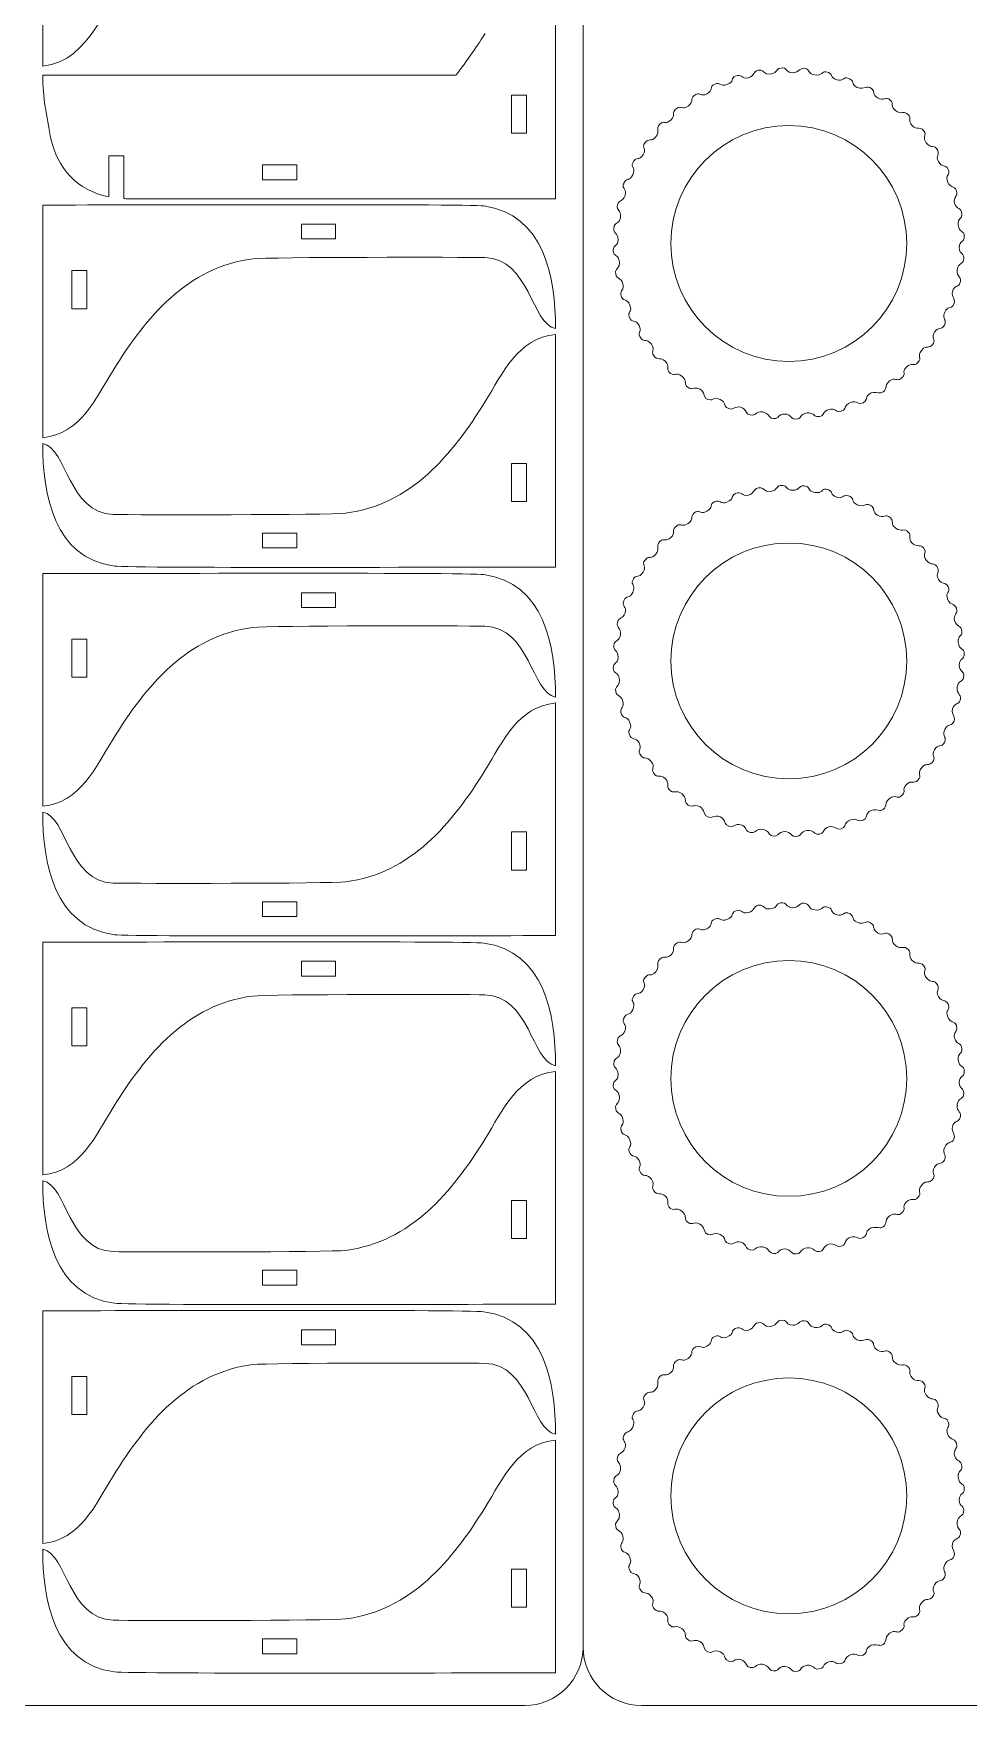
# Model space of a CAD drawing. Header units: centimetres. Extents: x -58 to 58, y -52 to 52.
# Drawn here: x -34.29 to -15.22, y -52.36 to -18.27 of the extents above; entities that cross this region are included whole.
import ezdxf

# ---------------------------------------------------------------- set-up
doc = ezdxf.new("R2010")
doc.units = ezdxf.units.CM
doc.header["$MEASUREMENT"] = 0
doc.layers.add('Camada 1', color=7, linetype='Continuous')

msp = doc.modelspace()

# ---------------------------------------------------------------- linework, layer by layer
at = {"layer": 'Camada 1', "color": 5, "lineweight": 9}
for points in [[(-23.0836, -51.17007), (-23.0836, -51.17007), (-23.0836, -1.19), (-23.0836, -1.19)], [(-24.2736, -52.36007), (-23.6191, -52.36007), (-23.0836, -51.82454), (-23.0836, -51.17007)], [(-21.89361, -52.36007), (-22.54811, -52.36007), (-23.0836, -51.82456), (-23.0836, -51.17008)], [(-56.40361, -52.36007), (-56.40361, -52.36007), (-24.2736, -52.36007), (-24.2736, -52.36007)], [(10.23642, -52.36007), (10.23642, -52.36007), (-21.89361, -52.36007), (-21.89361, -52.36007)]]:
    msp.add_open_spline(points, degree=3, dxfattribs=at)
at = {"layer": 'Camada 1', "color": 3, "lineweight": 9}
for points in [[(-34.10345, -18.93573), (-34.10345, -18.93573), (-34.10345, -14.19894), (-34.10345, -14.19894)], [(-32.07213, -16.71117), (-32.85069, -17.63295), (-33.11251, -18.84164), (-34.10345, -18.93573)], [(-23.64506, -16.89874), (-23.64508, -18.47959), (-23.6451, -20.06046), (-23.64511, -21.64132)], [(-25.67641, -19.12328), (-25.42843, -18.79077), (-25.30541, -18.62413), (-25.07992, -18.2689)], [(-19.71084, -19.17139), (-19.86306, -19.20835), (-19.83498, -19.07798), (-19.98016, -19.14099)], [(-19.46034, -19.02055), (-19.61934, -19.00512), (-19.57807, -19.13911), (-19.71084, -19.17139)], [(-19.26658, -19.09687), (-19.3919, -19.11074), (-19.39551, -19.02684), (-19.46034, -19.02055)], [(-19.00713, -18.97295), (-19.1705, -18.96065), (-19.09155, -19.07751), (-19.26658, -19.09687)], [(-18.80846, -19.07315), (-18.9426, -19.0697), (-18.91762, -18.97971), (-19.00713, -18.97295)], [(-18.52684, -18.99265), (-18.67515, -18.9371), (-18.67078, -19.07669), (-18.80846, -19.07315)], [(-18.36015, -19.11643), (-18.48326, -19.09721), (-18.4678, -19.01476), (-18.52684, -18.99265)], [(-18.12833, -19.05163), (-18.21873, -19.03481), (-18.19825, -19.1417), (-18.36015, -19.11643)], [(-17.91124, -19.21405), (-18.06536, -19.16782), (-17.95866, -19.08321), (-18.12833, -19.05163)], [(-34.10344, -19.1232), (-31.29443, -19.12323), (-28.48541, -19.12325), (-25.67641, -19.12328)], [(-33.94413, -20.39255), (-34.02279, -19.94092), (-34.10344, -19.58285), (-34.10344, -19.1232)], [(-20.39823, -19.30389), (-20.51981, -19.3576), (-20.42508, -19.4285), (-20.55697, -19.50046)], [(-20.14887, -19.31308), (-20.28634, -19.366), (-20.28279, -19.2529), (-20.39823, -19.30389)], [(-19.98016, -19.14099), (-20.07106, -19.18044), (-19.99678, -19.25453), (-20.14887, -19.31308)], [(-17.68586, -19.17787), (-17.76912, -19.15093), (-17.77771, -19.25409), (-17.91124, -19.21405)], [(-17.49035, -19.36939), (-17.63929, -19.30346), (-17.52034, -19.23143), (-17.68586, -19.17787)], [(-17.18481, -19.40559), (-17.30412, -19.29347), (-17.34348, -19.43439), (-17.49035, -19.36939)], [(-17.08052, -19.58049), (-17.18477, -19.51482), (-17.13782, -19.44976), (-17.18481, -19.40559)], [(-20.94336, -19.74957), (-21.05318, -19.82971), (-21.09181, -19.7409), (-21.16754, -19.79063)], [(-20.78067, -19.51229), (-20.92494, -19.5817), (-20.80377, -19.64772), (-20.94336, -19.74957)], [(-20.55697, -19.50046), (-20.67541, -19.56509), (-20.70015, -19.47356), (-20.78067, -19.51229)], [(-16.81052, -19.63484), (-16.92607, -19.52752), (-16.94518, -19.6657), (-17.08052, -19.58049)], [(-16.71346, -19.84025), (-16.81989, -19.75455), (-16.74238, -19.69816), (-16.81052, -19.63484)], [(-21.48546, -20.09258), (-21.62491, -20.17826), (-21.49971, -20.25406), (-21.59886, -20.3774)], [(-21.29368, -20.03665), (-21.38189, -20.11858), (-21.4326, -20.06009), (-21.48546, -20.09258)], [(-21.16754, -19.79063), (-21.30111, -19.87837), (-21.18116, -19.93212), (-21.29368, -20.03665)], [(-16.44509, -19.93001), (-16.53613, -19.82447), (-16.58826, -19.94108), (-16.71346, -19.84025)], [(-16.37288, -20.1481), (-16.46734, -20.04873), (-16.38079, -20.00451), (-16.44509, -19.93001)], [(-32.75492, -21.59965), (-33.41162, -21.46998), (-33.79065, -21.03233), (-33.94413, -20.39255)], [(-21.59886, -20.3774), (-21.6915, -20.49266), (-21.745, -20.39221), (-21.81975, -20.49429)], [(-21.2917, -22.55184), (-21.2917, -21.22407), (-20.21532, -20.14767), (-18.88753, -20.14767)], [(-18.88753, -20.14767), (-17.55975, -20.14767), (-16.48337, -21.22407), (-16.48337, -22.55184)], [(-16.11566, -20.29034), (-16.18138, -20.14545), (-16.27751, -20.24842), (-16.37288, -20.1481)], [(-16.08508, -20.49634), (-16.15964, -20.39541), (-16.08897, -20.34923), (-16.11566, -20.29034)], [(-32.75491, -20.76771), (-32.75491, -21.04503), (-32.75492, -21.32234), (-32.75492, -21.59965)], [(-32.45212, -20.76752), (-32.55305, -20.76758), (-32.65398, -20.76765), (-32.75491, -20.76771)], [(-32.45165, -21.63545), (-32.4518, -21.34614), (-32.45197, -21.05683), (-32.45212, -20.76752)], [(-21.85916, -20.74483), (-21.9436, -20.88164), (-21.99729, -20.75672), (-22.07198, -20.91261)], [(-21.81975, -20.49429), (-21.89911, -20.60265), (-21.77945, -20.61567), (-21.85916, -20.74483)], [(-15.84798, -20.65873), (-15.92068, -20.50771), (-15.97902, -20.63994), (-16.08508, -20.49634)], [(-15.83619, -20.88235), (-15.90072, -20.7639), (-15.80927, -20.73912), (-15.84798, -20.65873)], [(-22.07198, -20.91261), (-22.11189, -20.99593), (-22.00279, -21.004), (-22.06965, -21.15377)], [(-15.63958, -21.04117), (-15.69339, -20.91948), (-15.76428, -21.01433), (-15.83619, -20.88235)], [(-15.64844, -21.29135), (-15.7016, -21.15322), (-15.58785, -21.15818), (-15.63958, -21.04117)], [(-22.25235, -21.32331), (-22.3008, -21.44849), (-22.18556, -21.42736), (-22.22587, -21.57132)], [(-22.06965, -21.15377), (-22.13059, -21.29025), (-22.20609, -21.20384), (-22.25235, -21.32331)], [(-15.4588, -21.5311), (-15.47567, -21.3514), (-15.587, -21.45097), (-15.64844, -21.29135)], [(-34.10344, -21.76828), (-33.07819, -21.76828), (-25.45132, -21.7411), (-25.10685, -21.78721)], [(-34.10344, -26.51085), (-34.10344, -26.51085), (-34.10344, -21.76828), (-34.10344, -21.76828)], [(-32.37185, -21.64123), (-32.39844, -21.6393), (-32.42505, -21.63738), (-32.45165, -21.63545)], [(-23.64511, -21.64132), (-26.55402, -21.64129), (-29.46294, -21.64126), (-32.37185, -21.64123)], [(-25.10685, -21.78721), (-23.8734, -21.95235), (-23.64506, -23.24454), (-23.64506, -24.28629)], [(-22.3821, -21.76486), (-22.41514, -21.89943), (-22.29558, -21.85233), (-22.32295, -22.02428)], [(-22.22587, -21.57132), (-22.26527, -21.71201), (-22.35204, -21.64236), (-22.3821, -21.76486)], [(-15.50583, -21.7288), (-15.5347, -21.61022), (-15.45351, -21.58756), (-15.4588, -21.5311)], [(-15.35628, -21.95774), (-15.36558, -21.79901), (-15.4697, -21.87714), (-15.50583, -21.7288)], [(-22.32295, -22.02428), (-22.34266, -22.14809), (-22.42964, -22.13528), (-22.44673, -22.19108)], [(-15.43273, -22.17122), (-15.4473, -22.0348), (-15.35094, -22.04904), (-15.35628, -21.95774)], [(-22.44673, -22.19108), (-22.498, -22.35842), (-22.36281, -22.3219), (-22.36692, -22.47317)], [(-22.36692, -22.47317), (-22.37086, -22.61804), (-22.46934, -22.57032), (-22.46671, -22.6961)], [(-15.30835, -22.4076), (-15.31115, -22.26752), (-15.41379, -22.3487), (-15.43273, -22.17122)], [(-15.41035, -22.6348), (-15.40785, -22.48826), (-15.30582, -22.53429), (-15.30835, -22.4076)], [(-25.08377, -22.84016), (-25.4861, -22.82854), (-29.51574, -22.82755), (-29.82114, -22.8658)], [(-23.64506, -24.28629), (-24.14227, -24.19034), (-24.16559, -22.86666), (-25.08377, -22.84016)], [(-22.46671, -22.6961), (-22.4638, -22.83587), (-22.36151, -22.75594), (-22.34248, -22.93092)], [(-18.88753, -24.95599), (-20.21532, -24.95599), (-21.2917, -23.87962), (-21.2917, -22.55184)], [(-16.48337, -22.55184), (-16.48337, -23.87962), (-17.55975, -24.95599), (-18.88753, -24.95599)], [(-15.32283, -22.89202), (-15.28762, -22.73784), (-15.41305, -22.79274), (-15.41035, -22.6348)], [(-29.82114, -22.8658), (-31.14924, -23.0321), (-31.99501, -24.04957), (-32.6686, -25.14068)], [(-22.41885, -23.12471), (-22.43383, -23.27978), (-22.30252, -23.24031), (-22.26928, -23.37415)], [(-22.34248, -22.93092), (-22.32882, -23.05671), (-22.41256, -23.05968), (-22.41885, -23.12471)], [(-15.40785, -23.38232), (-15.33202, -23.21708), (-15.47862, -23.25325), (-15.45207, -23.0788)], [(-15.45207, -23.0788), (-15.43166, -22.94464), (-15.34348, -22.98252), (-15.32283, -22.89202)], [(-22.26928, -23.37415), (-22.23741, -23.50256), (-22.33001, -23.5064), (-22.31354, -23.59371)], [(-15.54758, -23.53007), (-15.5133, -23.41284), (-15.43147, -23.4338), (-15.40785, -23.38232)], [(-22.31354, -23.59371), (-22.28275, -23.75698), (-22.19175, -23.64691), (-22.12665, -23.8122)], [(-22.12665, -23.8122), (-22.0772, -23.93779), (-22.17322, -23.95357), (-22.1447, -24.03971)], [(-15.70581, -23.9507), (-15.65569, -23.83666), (-15.57962, -23.8727), (-15.54297, -23.82148)], [(-15.54297, -23.82148), (-15.45041, -23.6921), (-15.58561, -23.66026), (-15.54758, -23.53007)], [(-22.1447, -24.03971), (-22.09533, -24.18884), (-22.01294, -24.08848), (-21.94039, -24.22247)], [(-15.71575, -24.21645), (-15.64891, -24.09501), (-15.77632, -24.11114), (-15.70581, -23.9507)], [(-25.07991, -25.77547), (-24.72219, -25.19602), (-24.41227, -24.47814), (-23.64506, -24.40529)], [(-23.64506, -24.40529), (-23.64506, -24.40529), (-23.64506, -29.14787), (-23.64506, -29.14787)], [(-21.94039, -24.22247), (-21.87759, -24.3384), (-21.96577, -24.36461), (-21.92706, -24.44499)], [(-21.92706, -24.44499), (-21.85439, -24.59592), (-21.79547, -24.46403), (-21.69006, -24.60735)], [(-15.93955, -24.58584), (-15.89165, -24.51187), (-15.98816, -24.48208), (-15.91758, -24.36307)], [(-15.91758, -24.36307), (-15.84267, -24.23675), (-15.7769, -24.32759), (-15.71575, -24.21645)], [(-21.69006, -24.60735), (-21.6096, -24.71675), (-21.69852, -24.75613), (-21.64873, -24.83191)], [(-21.64873, -24.83191), (-21.56262, -24.96295), (-21.5081, -24.84616), (-21.40397, -24.95599)], [(-16.25483, -24.98087), (-16.15818, -24.88041), (-16.28682, -24.86439), (-16.17544, -24.72525)], [(-16.17544, -24.72525), (-16.07391, -24.59844), (-16.03401, -24.73179), (-15.93955, -24.58584)], [(-32.6686, -25.14068), (-33.02631, -25.72012), (-33.33623, -26.438), (-34.10344, -26.51085)], [(-21.40397, -24.95599), (-21.31325, -25.0517), (-21.39146, -25.09954), (-21.33382, -25.16687)], [(-21.33382, -25.16687), (-21.22752, -25.29106), (-21.19715, -25.15399), (-21.06264, -25.26251)], [(-16.60755, -25.31307), (-16.46677, -25.2117), (-16.60287, -25.18433), (-16.48827, -25.07044)], [(-16.48827, -25.07044), (-16.38392, -24.96673), (-16.34147, -25.07094), (-16.25483, -24.98087)], [(-21.06264, -25.26251), (-20.96446, -25.34169), (-21.01939, -25.41103), (-20.97962, -25.45377)], [(-20.97962, -25.45377), (-20.8636, -25.57843), (-20.82955, -25.45216), (-20.70381, -25.52077)], [(-20.70381, -25.52077), (-20.65579, -25.54698), (-20.62499, -25.58883), (-20.61426, -25.64246)], [(-17.30765, -25.73273), (-17.2727, -25.51706), (-17.04332, -25.60839), (-17.01411, -25.59953)], [(-17.01411, -25.59953), (-16.85641, -25.55173), (-16.96101, -25.44971), (-16.8315, -25.35392)], [(-16.8315, -25.35392), (-16.72223, -25.2731), (-16.67686, -25.36299), (-16.60755, -25.31307)], [(-27.92736, -28.05035), (-26.59926, -27.88404), (-25.75349, -26.86658), (-25.07991, -25.77547)], [(-20.61426, -25.64246), (-20.5942, -25.74367), (-20.47995, -25.75115), (-20.45566, -25.7374)], [(-20.45566, -25.7374), (-20.3497, -25.67747), (-20.20884, -25.74038), (-20.18366, -25.86025)], [(-20.18366, -25.86025), (-20.17232, -25.91419), (-20.05418, -25.94363), (-20.02119, -25.91931)], [(-20.02119, -25.91931), (-19.92538, -25.84871), (-19.79026, -25.8881), (-19.74806, -25.99955)], [(-18.18618, -26.03419), (-18.14128, -25.9316), (-18.01586, -25.88922), (-17.90886, -25.96812)], [(-17.74538, -25.91506), (-17.714, -25.79756), (-17.5676, -25.74042), (-17.46454, -25.80698)], [(-17.46454, -25.80698), (-17.41903, -25.83637), (-17.31512, -25.77889), (-17.30765, -25.73273)], [(-19.74806, -25.99955), (-19.73202, -26.04189), (-19.62261, -26.07559), (-19.58259, -26.03545)], [(-19.58259, -26.03545), (-19.49629, -25.94888), (-19.33987, -25.97305), (-19.28344, -26.08109)], [(-19.28344, -26.08109), (-19.25769, -26.13041), (-19.14264, -26.13589), (-19.11396, -26.09889)], [(-19.11396, -26.09889), (-19.04081, -26.00455), (-18.89897, -26.00658), (-18.82865, -26.10308)], [(-18.82865, -26.10308), (-18.79556, -26.14846), (-18.67554, -26.13547), (-18.65307, -26.09637)], [(-18.65307, -26.09637), (-18.59233, -25.99057), (-18.439, -25.97355), (-18.35649, -26.06333)], [(-18.35649, -26.06333), (-18.31932, -26.10379), (-18.20663, -26.08093), (-18.18618, -26.03419)], [(-17.90886, -25.96812), (-17.87067, -25.99627), (-17.75924, -25.96698), (-17.74538, -25.91506)], [(-32.64165, -29.12894), (-33.8751, -28.9638), (-34.10344, -27.6716), (-34.10344, -26.62985)], [(-34.10344, -26.62985), (-33.60623, -26.7258), (-33.58291, -28.04949), (-32.66473, -28.07599)], [(-19.71084, -27.68242), (-19.86293, -27.71942), (-19.8351, -27.58902), (-19.98016, -27.652)], [(-19.46034, -27.53159), (-19.61932, -27.51617), (-19.57804, -27.65012), (-19.71084, -27.68242)], [(-19.26658, -27.6079), (-19.39192, -27.62178), (-19.39544, -27.53788), (-19.46034, -27.53159)], [(-19.00713, -27.48396), (-19.1704, -27.47157), (-19.0916, -27.58857), (-19.26658, -27.6079)], [(-18.80846, -27.58419), (-18.94258, -27.58075), (-18.9176, -27.49078), (-19.00713, -27.48396)], [(-18.52684, -27.50368), (-18.67517, -27.44813), (-18.67076, -27.58772), (-18.80846, -27.58419)], [(-18.36015, -27.62747), (-18.48269, -27.60868), (-18.46793, -27.52575), (-18.52684, -27.50368)], [(-18.12833, -27.56267), (-18.21894, -27.5458), (-18.19745, -27.65243), (-18.36015, -27.62747)], [(-17.91124, -27.72508), (-18.06536, -27.67883), (-17.95866, -27.59424), (-18.12833, -27.56267)], [(-20.39823, -27.81493), (-20.51981, -27.86863), (-20.4251, -27.93953), (-20.55697, -28.01149)], [(-20.14887, -27.82411), (-20.28563, -27.87718), (-20.28284, -27.76396), (-20.39823, -27.81493)], [(-19.98016, -27.652), (-20.0712, -27.69154), (-19.99624, -27.7649), (-20.14887, -27.82411)], [(-17.68586, -27.68891), (-17.76912, -27.66197), (-17.77777, -27.76515), (-17.91124, -27.72508)], [(-17.49035, -27.88043), (-17.63929, -27.8145), (-17.52034, -27.74247), (-17.68586, -27.68891)], [(-17.18481, -27.91663), (-17.30415, -27.80448), (-17.34345, -27.94542), (-17.49035, -27.88043)], [(-17.08052, -28.09152), (-17.18477, -28.02583), (-17.13782, -27.9608), (-17.18481, -27.91663)], [(-32.66473, -28.07599), (-32.2624, -28.0876), (-28.23276, -28.08859), (-27.92736, -28.05035)], [(-20.94336, -28.26061), (-21.05314, -28.34072), (-21.09183, -28.25194), (-21.16754, -28.30166)], [(-20.78067, -28.02331), (-20.92484, -28.09264), (-20.80387, -28.1588), (-20.94336, -28.26061)], [(-20.55697, -28.01149), (-20.67538, -28.07612), (-20.70022, -27.9846), (-20.78067, -28.02331)], [(-16.81052, -28.14588), (-16.92607, -28.03855), (-16.94527, -28.17674), (-17.08052, -28.09152)], [(-16.71346, -28.35128), (-16.81962, -28.26627), (-16.74248, -28.20908), (-16.81052, -28.14588)], [(-21.48546, -28.60362), (-21.62491, -28.6893), (-21.49971, -28.7651), (-21.59886, -28.88844)], [(-21.29368, -28.54768), (-21.38189, -28.62963), (-21.4326, -28.57113), (-21.48546, -28.60362)], [(-21.16754, -28.30166), (-21.30111, -28.3894), (-21.18116, -28.44315), (-21.29368, -28.54768)], [(-16.44509, -28.44105), (-16.53604, -28.33559), (-16.58766, -28.45202), (-16.71346, -28.35128)], [(-16.37288, -28.65914), (-16.46734, -28.55976), (-16.38079, -28.51559), (-16.44509, -28.44105)], [(-21.59886, -28.88844), (-21.6915, -29.00371), (-21.745, -28.90325), (-21.81975, -29.00532)], [(-21.2917, -31.06288), (-21.2917, -29.7351), (-20.21532, -28.65872), (-18.88753, -28.65872)], [(-18.88753, -28.65872), (-17.55975, -28.65872), (-16.48337, -29.7351), (-16.48337, -31.06288)], [(-16.11566, -28.80138), (-16.18138, -28.65648), (-16.27751, -28.75945), (-16.37288, -28.65914)], [(-16.08508, -29.00736), (-16.15974, -28.9058), (-16.0889, -28.86041), (-16.11566, -28.80138)], [(-34.10344, -29.28279), (-33.07819, -29.28279), (-25.45132, -29.25561), (-25.10685, -29.30173)], [(-34.10344, -34.02537), (-34.10344, -34.02537), (-34.10344, -29.28279), (-34.10344, -29.28279)], [(-23.64506, -29.14787), (-24.67031, -29.14787), (-32.29718, -29.17505), (-32.64165, -29.12894)], [(-25.10685, -29.30173), (-23.8734, -29.46686), (-23.64506, -30.75906), (-23.64506, -31.80081)], [(-21.85916, -29.25585), (-21.94362, -29.39274), (-21.99729, -29.26775), (-22.07198, -29.42364)], [(-21.81975, -29.00532), (-21.89911, -29.11371), (-21.77945, -29.12669), (-21.85916, -29.25585)], [(-15.84798, -29.16977), (-15.92068, -29.01879), (-15.97964, -29.15077), (-16.08508, -29.00736)], [(-15.83619, -29.39338), (-15.90072, -29.27494), (-15.80927, -29.25015), (-15.84798, -29.16977)], [(-22.07198, -29.42364), (-22.11191, -29.50701), (-22.00282, -29.51471), (-22.06965, -29.66481)], [(-15.63958, -29.55221), (-15.69333, -29.43054), (-15.76428, -29.52536), (-15.83619, -29.39338)], [(-15.64844, -29.80238), (-15.70163, -29.66424), (-15.58785, -29.66923), (-15.63958, -29.55221)], [(-22.25235, -29.83436), (-22.3008, -29.95953), (-22.18556, -29.93841), (-22.22587, -30.08235)], [(-22.06965, -29.66481), (-22.13034, -29.8011), (-22.20609, -29.71487), (-22.25235, -29.83436)], [(-15.4588, -30.04213), (-15.47567, -29.86243), (-15.587, -29.96199), (-15.64844, -29.80238)], [(-22.3821, -30.2759), (-22.41514, -30.41039), (-22.29553, -30.3635), (-22.32295, -30.53529)], [(-22.22587, -30.08235), (-22.26527, -30.22306), (-22.35202, -30.15335), (-22.3821, -30.2759)], [(-15.50583, -30.23984), (-15.5347, -30.12125), (-15.45351, -30.0986), (-15.4588, -30.04213)], [(-15.35628, -30.46877), (-15.36558, -30.31), (-15.4697, -30.38822), (-15.50583, -30.23984)], [(-29.82114, -30.38032), (-31.14924, -30.54662), (-31.99501, -31.56408), (-32.6686, -32.65519)], [(-25.08377, -30.35467), (-25.4861, -30.34306), (-29.51574, -30.34207), (-29.82114, -30.38032)], [(-23.64506, -31.80081), (-24.14227, -31.70486), (-24.16559, -30.38117), (-25.08377, -30.35467)], [(-22.32295, -30.53529), (-22.34273, -30.65921), (-22.42964, -30.64629), (-22.44673, -30.70209)], [(-15.43273, -30.68226), (-15.4473, -30.54583), (-15.35094, -30.56006), (-15.35628, -30.46877)], [(-22.44673, -30.70209), (-22.498, -30.86941), (-22.36281, -30.83293), (-22.36692, -30.98421)], [(-22.36692, -30.98421), (-22.37086, -31.12908), (-22.46934, -31.08136), (-22.46671, -31.20713)], [(-15.30835, -30.91864), (-15.31115, -30.7785), (-15.41379, -30.85973), (-15.43273, -30.68226)], [(-15.41035, -31.14583), (-15.40785, -30.9993), (-15.30582, -31.04533), (-15.30835, -30.91864)], [(-22.46671, -31.20713), (-22.4638, -31.34691), (-22.36155, -31.26693), (-22.34248, -31.44193)], [(-18.88753, -33.46702), (-20.21532, -33.46702), (-21.2917, -32.39067), (-21.2917, -31.06288)], [(-16.48337, -31.06288), (-16.48337, -32.39067), (-17.55975, -33.46702), (-18.88753, -33.46702)], [(-15.32283, -31.40303), (-15.28765, -31.24885), (-15.41305, -31.30377), (-15.41035, -31.14583)], [(-22.41885, -31.63574), (-22.43383, -31.79081), (-22.30252, -31.75134), (-22.26928, -31.88518)], [(-22.34248, -31.44193), (-22.32879, -31.56765), (-22.41256, -31.57075), (-22.41885, -31.63574)], [(-15.40785, -31.89335), (-15.332, -31.72809), (-15.47869, -31.76417), (-15.45207, -31.58983)], [(-15.45207, -31.58983), (-15.43156, -31.45554), (-15.3435, -31.49359), (-15.32283, -31.40303)], [(-25.07991, -33.28999), (-24.72219, -32.71054), (-24.41227, -31.99266), (-23.64506, -31.91981)], [(-23.64506, -31.91981), (-23.64506, -31.91981), (-23.64506, -36.66239), (-23.64506, -36.66239)], [(-22.26928, -31.88518), (-22.23741, -32.0136), (-22.33001, -32.01744), (-22.31354, -32.10475)], [(-15.54297, -32.33252), (-15.45041, -32.20314), (-15.58561, -32.17129), (-15.54758, -32.04112)], [(-15.54758, -32.04112), (-15.5133, -31.92389), (-15.43144, -31.94479), (-15.40785, -31.89335)], [(-22.31354, -32.10475), (-22.28275, -32.26804), (-22.19175, -32.15792), (-22.12665, -32.32323)], [(-22.12665, -32.32323), (-22.0772, -32.44884), (-22.17322, -32.4646), (-22.1447, -32.55076)], [(-15.70581, -32.46173), (-15.65569, -32.3477), (-15.57962, -32.38373), (-15.54297, -32.33252)], [(-32.6686, -32.65519), (-33.02631, -33.23464), (-33.33623, -33.95252), (-34.10344, -34.02537)], [(-22.1447, -32.55076), (-22.09533, -32.69988), (-22.01294, -32.59951), (-21.94039, -32.73351)], [(-15.71575, -32.72749), (-15.64891, -32.60607), (-15.77632, -32.62217), (-15.70581, -32.46173)], [(-21.94039, -32.73351), (-21.87759, -32.84944), (-21.96577, -32.87566), (-21.92706, -32.95602)], [(-21.92706, -32.95602), (-21.85436, -33.10695), (-21.79547, -32.97506), (-21.69006, -33.11839)], [(-15.93955, -33.09687), (-15.89165, -33.0229), (-15.98816, -32.99312), (-15.91758, -32.87411)], [(-15.91758, -32.87411), (-15.84267, -32.74779), (-15.77694, -32.83862), (-15.71575, -32.72749)], [(-27.92736, -35.56486), (-26.59926, -35.39856), (-25.75349, -34.3811), (-25.07991, -33.28999)], [(-21.69006, -33.11839), (-21.6096, -33.2278), (-21.69852, -33.26716), (-21.64873, -33.34294)], [(-21.64873, -33.34294), (-21.56262, -33.47398), (-21.5081, -33.3572), (-21.40397, -33.46702)], [(-16.25483, -33.49192), (-16.15818, -33.39137), (-16.28682, -33.37543), (-16.17544, -33.23628)], [(-16.17544, -33.23628), (-16.07394, -33.1095), (-16.03401, -33.2428), (-15.93955, -33.09687)], [(-21.40397, -33.46702), (-21.31322, -33.56273), (-21.39149, -33.61055), (-21.33382, -33.67788)], [(-21.33382, -33.67788), (-21.22741, -33.80211), (-21.19721, -33.665), (-21.06264, -33.77354)], [(-16.60755, -33.82411), (-16.46677, -33.72273), (-16.60287, -33.69536), (-16.48827, -33.58148)], [(-16.48827, -33.58148), (-16.38392, -33.47779), (-16.3414, -33.58198), (-16.25483, -33.49192)], [(-21.06264, -33.77354), (-20.96448, -33.85273), (-21.01939, -33.92207), (-20.97962, -33.96481)], [(-20.97962, -33.96481), (-20.8636, -34.08946), (-20.82957, -33.96322), (-20.70381, -34.03182)], [(-20.70381, -34.03182), (-20.65579, -34.05799), (-20.62499, -34.09986), (-20.61426, -34.15347)], [(-17.30765, -34.24376), (-17.2727, -34.02805), (-17.04332, -34.1194), (-17.01411, -34.11056)], [(-17.01411, -34.11056), (-16.85751, -34.06324), (-16.95938, -33.95899), (-16.8315, -33.86496)], [(-16.8315, -33.86496), (-16.72145, -33.78404), (-16.67698, -33.8741), (-16.60755, -33.82411)], [(-32.64165, -36.64345), (-33.8751, -36.47832), (-34.10344, -35.18612), (-34.10344, -34.14437)], [(-34.10344, -34.14437), (-33.60623, -34.24032), (-33.58291, -35.564), (-32.66473, -35.59051)], [(-20.61426, -34.15347), (-20.59433, -34.25462), (-20.47997, -34.26218), (-20.45566, -34.24844)], [(-20.45566, -34.24844), (-20.34975, -34.18851), (-20.20888, -34.25136), (-20.18366, -34.37129)], [(-20.18366, -34.37129), (-20.17232, -34.42525), (-20.05413, -34.45462), (-20.02119, -34.43035)], [(-20.02119, -34.43035), (-19.92541, -34.35975), (-19.79026, -34.39913), (-19.74806, -34.51058)], [(-18.18618, -34.54522), (-18.14093, -34.44181), (-18.01338, -34.40051), (-17.90886, -34.47915)], [(-17.90886, -34.47915), (-17.87161, -34.50719), (-17.75947, -34.47846), (-17.74538, -34.42609)], [(-17.74538, -34.42609), (-17.71367, -34.30822), (-17.56738, -34.25159), (-17.46454, -34.31803)], [(-17.46454, -34.31803), (-17.41903, -34.34742), (-17.31512, -34.28992), (-17.30765, -34.24376)], [(-19.74806, -34.51058), (-19.73205, -34.55292), (-19.62261, -34.58662), (-19.58259, -34.54648)], [(-19.58259, -34.54648), (-19.49627, -34.45989), (-19.33985, -34.4841), (-19.28344, -34.5921)], [(-19.28344, -34.5921), (-19.25766, -34.64145), (-19.14266, -34.64694), (-19.11396, -34.6099)], [(-19.11396, -34.6099), (-19.04083, -34.51558), (-18.89895, -34.51764), (-18.82865, -34.61411)], [(-18.82865, -34.61411), (-18.79556, -34.6595), (-18.67554, -34.6465), (-18.65307, -34.6074)], [(-18.65307, -34.6074), (-18.59222, -34.50139), (-18.4388, -34.48477), (-18.35649, -34.57434)], [(-18.35649, -34.57434), (-18.31928, -34.61483), (-18.20663, -34.59195), (-18.18618, -34.54522)], [(-32.66473, -35.59051), (-32.2624, -35.60212), (-28.23276, -35.60311), (-27.92736, -35.56486)], [(-19.71084, -36.19346), (-19.86296, -36.23043), (-19.83512, -36.10005), (-19.98016, -36.16305)], [(-19.46034, -36.04262), (-19.6194, -36.0272), (-19.57801, -36.16119), (-19.71084, -36.19346)], [(-19.26658, -36.11895), (-19.39192, -36.13279), (-19.39544, -36.04892), (-19.46034, -36.04262)], [(-19.00713, -35.99501), (-19.1704, -35.9826), (-19.09165, -36.09962), (-19.26658, -36.11895)], [(-18.80846, -36.09522), (-18.94258, -36.09178), (-18.9176, -36.00182), (-19.00713, -35.99501)], [(-18.52684, -36.01472), (-18.67517, -35.95918), (-18.67078, -36.09877), (-18.80846, -36.09522)], [(-18.36015, -36.13848), (-18.48331, -36.11927), (-18.46773, -36.03685), (-18.52684, -36.01472)], [(-18.12833, -36.07371), (-18.21879, -36.05687), (-18.19821, -36.16376), (-18.36015, -36.13848)], [(-17.91124, -36.23612), (-18.06533, -36.18986), (-17.95864, -36.10528), (-18.12833, -36.07371)], [(-20.39823, -36.32596), (-20.51987, -36.37975), (-20.42508, -36.45054), (-20.55697, -36.52253)], [(-20.14887, -36.33515), (-20.28563, -36.38821), (-20.28291, -36.27497), (-20.39823, -36.32596)], [(-19.98016, -36.16305), (-20.0712, -36.20257), (-19.99624, -36.27593), (-20.14887, -36.33515)], [(-17.68586, -36.19994), (-17.76914, -36.17295), (-17.77777, -36.27618), (-17.91124, -36.23612)], [(-17.49035, -36.39146), (-17.63934, -36.32549), (-17.52023, -36.25363), (-17.68586, -36.19994)], [(-17.18481, -36.42766), (-17.30417, -36.31551), (-17.3435, -36.45648), (-17.49035, -36.39146)], [(-17.08052, -36.60257), (-17.18474, -36.53694), (-17.13785, -36.47181), (-17.18481, -36.42766)], [(-34.10344, -36.79731), (-33.07819, -36.79731), (-25.45132, -36.77013), (-25.10685, -36.81624)], [(-34.10344, -41.53989), (-34.10344, -41.53989), (-34.10344, -36.79731), (-34.10344, -36.79731)], [(-23.64506, -36.66239), (-24.67031, -36.66239), (-32.29718, -36.68957), (-32.64165, -36.64345)], [(-25.10685, -36.81624), (-23.8734, -36.98138), (-23.64506, -38.27358), (-23.64506, -39.31533)], [(-21.16754, -36.8127), (-21.30111, -36.90043), (-21.18116, -36.95419), (-21.29368, -37.05872)], [(-20.94336, -36.77164), (-21.05314, -36.85175), (-21.09183, -36.76298), (-21.16754, -36.8127)], [(-20.78067, -36.53434), (-20.92484, -36.60367), (-20.80387, -36.66984), (-20.94336, -36.77164)], [(-20.55697, -36.52253), (-20.67533, -36.58711), (-20.70022, -36.49566), (-20.78067, -36.53434)], [(-16.81052, -36.65691), (-16.9261, -36.54956), (-16.94522, -36.68777), (-17.08052, -36.60257)], [(-16.71346, -36.86232), (-16.81962, -36.77728), (-16.74248, -36.72011), (-16.81052, -36.65691)], [(-21.48546, -37.11466), (-21.62491, -37.20034), (-21.49971, -37.27613), (-21.59886, -37.39947)], [(-21.29368, -37.05872), (-21.38189, -37.14066), (-21.4326, -37.08217), (-21.48546, -37.11466)], [(-16.44509, -36.95209), (-16.53604, -36.84662), (-16.58774, -36.96303), (-16.71346, -36.86232)], [(-16.37288, -37.17017), (-16.46734, -37.07079), (-16.38079, -37.02662), (-16.44509, -36.95209)], [(-21.59886, -37.39947), (-21.6915, -37.51475), (-21.74503, -37.41429), (-21.81975, -37.51635)], [(-21.2917, -39.57392), (-21.2917, -38.24611), (-20.21532, -37.16976), (-18.88753, -37.16976)], [(-18.88753, -37.16976), (-17.55975, -37.16976), (-16.48337, -38.24611), (-16.48337, -39.57392)], [(-16.11566, -37.31241), (-16.18138, -37.16749), (-16.27751, -37.27049), (-16.37288, -37.17017)], [(-16.08508, -37.51839), (-16.15974, -37.41683), (-16.0889, -37.37145), (-16.11566, -37.31241)], [(-21.85916, -37.76689), (-21.94362, -37.90377), (-21.99729, -37.7788), (-22.07198, -37.93468)], [(-21.81975, -37.51635), (-21.89911, -37.62479), (-21.77945, -37.63772), (-21.85916, -37.76689)], [(-15.84798, -37.68078), (-15.92063, -37.52983), (-15.97967, -37.66176), (-16.08508, -37.51839)], [(-15.83619, -37.90441), (-15.90072, -37.78597), (-15.80927, -37.76119), (-15.84798, -37.68078)], [(-29.82114, -37.89483), (-31.14924, -38.06114), (-31.99501, -39.0786), (-32.6686, -40.16971)], [(-25.08377, -37.86919), (-25.4861, -37.85758), (-29.51574, -37.85659), (-29.82114, -37.89483)], [(-23.64506, -39.31533), (-24.14227, -39.21938), (-24.16559, -37.89569), (-25.08377, -37.86919)], [(-22.06965, -38.17584), (-22.13034, -38.31213), (-22.20609, -38.2259), (-22.25235, -38.34539)], [(-22.07198, -37.93468), (-22.11191, -38.01802), (-22.00282, -38.02575), (-22.06965, -38.17584)], [(-15.63958, -38.06324), (-15.69335, -37.94155), (-15.76425, -38.03642), (-15.83619, -37.90441)], [(-15.64844, -38.31342), (-15.70163, -38.17527), (-15.58785, -38.18027), (-15.63958, -38.06324)], [(-22.25235, -38.34539), (-22.3008, -38.47057), (-22.18556, -38.44945), (-22.22587, -38.59339)], [(-15.4588, -38.55315), (-15.47564, -38.3735), (-15.587, -38.47302), (-15.64844, -38.31342)], [(-22.3821, -38.78693), (-22.41514, -38.92145), (-22.29558, -38.87439), (-22.32295, -39.04633)], [(-22.22587, -38.59339), (-22.26527, -38.73409), (-22.35202, -38.66438), (-22.3821, -38.78693)], [(-15.50583, -38.75088), (-15.5347, -38.63227), (-15.45351, -38.60966), (-15.4588, -38.55315)], [(-15.35628, -38.97982), (-15.36558, -38.82103), (-15.4697, -38.89925), (-15.50583, -38.75088)], [(-22.32295, -39.04633), (-22.34266, -39.17013), (-22.42964, -39.15736), (-22.44673, -39.21313)], [(-15.43273, -39.19329), (-15.4473, -39.05687), (-15.35094, -39.07109), (-15.35628, -38.97982)], [(-15.30835, -39.42967), (-15.31115, -39.28955), (-15.41379, -39.37077), (-15.43273, -39.19329)], [(-25.07991, -40.8045), (-24.72219, -40.22506), (-24.41227, -39.50718), (-23.64506, -39.43433)], [(-23.64506, -39.43433), (-23.64506, -39.43433), (-23.64506, -44.1769), (-23.64506, -44.1769)], [(-22.44673, -39.21313), (-22.498, -39.38045), (-22.36281, -39.34399), (-22.36692, -39.49525)], [(-22.36692, -39.49525), (-22.37086, -39.64011), (-22.46934, -39.59239), (-22.46671, -39.71816)], [(-15.41035, -39.65688), (-15.40785, -39.51033), (-15.30582, -39.55636), (-15.30835, -39.42967)], [(-22.46671, -39.71816), (-22.4638, -39.85795), (-22.36155, -39.77794), (-22.34248, -39.95296)], [(-18.88753, -41.97806), (-20.21532, -41.97806), (-21.2917, -40.9017), (-21.2917, -39.57392)], [(-16.48337, -39.57392), (-16.48337, -40.9017), (-17.55975, -41.97806), (-18.88753, -41.97806)], [(-15.32283, -39.91406), (-15.28762, -39.75993), (-15.41305, -39.81479), (-15.41035, -39.65688)], [(-32.6686, -40.16971), (-33.02631, -40.74916), (-33.33623, -41.46704), (-34.10344, -41.53989)], [(-22.41885, -40.14678), (-22.43383, -40.30185), (-22.30252, -40.26235), (-22.26928, -40.39621)], [(-22.34248, -39.95296), (-22.32879, -40.07869), (-22.41256, -40.08173), (-22.41885, -40.14678)], [(-15.40785, -40.40439), (-15.332, -40.23912), (-15.47869, -40.27523), (-15.45207, -40.10087)], [(-15.45207, -40.10087), (-15.43156, -39.96659), (-15.3435, -40.0046), (-15.32283, -39.91406)], [(-22.26928, -40.39621), (-22.23741, -40.52461), (-22.33001, -40.52847), (-22.31354, -40.61579)], [(-15.54297, -40.84356), (-15.45041, -40.71417), (-15.58561, -40.68233), (-15.54758, -40.55215)], [(-15.54758, -40.55215), (-15.5133, -40.43492), (-15.43144, -40.45582), (-15.40785, -40.40439)], [(-27.92736, -43.07938), (-26.59926, -42.91308), (-25.75349, -41.89561), (-25.07991, -40.8045)], [(-22.31354, -40.61579), (-22.28275, -40.77907), (-22.19175, -40.66895), (-22.12665, -40.83426)], [(-22.12665, -40.83426), (-22.0772, -40.95987), (-22.17322, -40.97564), (-22.1447, -41.06179)], [(-15.70581, -40.97275), (-15.65596, -40.85896), (-15.57955, -40.89467), (-15.54297, -40.84356)], [(-22.1447, -41.06179), (-22.09533, -41.21089), (-22.01292, -41.11057), (-21.94039, -41.24452)], [(-21.94039, -41.24452), (-21.87759, -41.36046), (-21.96577, -41.38672), (-21.92706, -41.46706)], [(-15.91758, -41.38514), (-15.84267, -41.25883), (-15.77694, -41.34965), (-15.71575, -41.23852)], [(-15.71575, -41.23852), (-15.64888, -41.11706), (-15.77626, -41.13357), (-15.70581, -40.97275)], [(-21.92706, -41.46706), (-21.85434, -41.61801), (-21.79549, -41.48605), (-21.69006, -41.62942)], [(-15.93955, -41.60791), (-15.89165, -41.53394), (-15.98816, -41.50415), (-15.91758, -41.38514)], [(-32.64165, -44.15797), (-33.8751, -43.99283), (-34.10344, -42.70064), (-34.10344, -41.65889)], [(-34.10344, -41.65889), (-33.60623, -41.75484), (-33.58291, -43.07852), (-32.66473, -43.10502)], [(-21.69006, -41.62942), (-21.6096, -41.73883), (-21.69852, -41.77817), (-21.64873, -41.85395)], [(-21.64873, -41.85395), (-21.56255, -41.98507), (-21.50812, -41.86822), (-21.40397, -41.97806)], [(-16.25483, -42.00295), (-16.15818, -41.90241), (-16.28682, -41.88646), (-16.17544, -41.74733)], [(-16.17544, -41.74733), (-16.07394, -41.62053), (-16.03401, -41.75384), (-15.93955, -41.60791)], [(-21.40397, -41.97806), (-21.31325, -42.07377), (-21.39149, -42.12154), (-21.33382, -42.18891)], [(-21.33382, -42.18891), (-21.22752, -42.31315), (-21.19719, -42.17606), (-21.06264, -42.28458)], [(-16.60755, -42.33514), (-16.46683, -42.23388), (-16.60285, -42.20637), (-16.48827, -42.09251)], [(-16.48827, -42.09251), (-16.38392, -41.98884), (-16.3414, -42.09299), (-16.25483, -42.00295)], [(-21.06264, -42.28458), (-20.96448, -42.36377), (-21.01939, -42.4331), (-20.97962, -42.47585)], [(-20.97962, -42.47585), (-20.8636, -42.60052), (-20.82957, -42.47423), (-20.70381, -42.54285)], [(-20.70381, -42.54285), (-20.65579, -42.56902), (-20.62499, -42.61088), (-20.61426, -42.66451)], [(-17.30765, -42.75477), (-17.2727, -42.53911), (-17.0433, -42.63044), (-17.01411, -42.6216)], [(-17.01411, -42.6216), (-16.85746, -42.5742), (-16.9594, -42.47003), (-16.8315, -42.376)], [(-16.8315, -42.376), (-16.72145, -42.2951), (-16.67703, -42.38513), (-16.60755, -42.33514)], [(-20.61426, -42.66451), (-20.59433, -42.76567), (-20.47997, -42.77321), (-20.45566, -42.75947)], [(-20.45566, -42.75947), (-20.34975, -42.69958), (-20.20884, -42.7624), (-20.18366, -42.88233)], [(-20.18366, -42.88233), (-20.17232, -42.93628), (-20.05413, -42.96565), (-20.02119, -42.94139)], [(-20.02119, -42.94139), (-19.92541, -42.87081), (-19.79026, -42.91016), (-19.74806, -43.02162)], [(-18.18618, -43.05623), (-18.14132, -42.95369), (-18.01576, -42.91129), (-17.90886, -42.99016)], [(-17.90886, -42.99016), (-17.87069, -43.01832), (-17.75937, -42.98913), (-17.74538, -42.93713)], [(-17.74538, -42.93713), (-17.71365, -42.81921), (-17.56738, -42.76265), (-17.46454, -42.82906)], [(-17.46454, -42.82906), (-17.41903, -42.85845), (-17.31512, -42.80098), (-17.30765, -42.75477)], [(-32.66473, -43.10502), (-32.2624, -43.11664), (-28.23276, -43.11762), (-27.92736, -43.07938)], [(-19.74806, -43.02162), (-19.73205, -43.06393), (-19.62266, -43.09768), (-19.58259, -43.05749)], [(-19.58259, -43.05749), (-19.4964, -42.97103), (-19.33989, -42.99504), (-19.28344, -43.10313)], [(-19.28344, -43.10313), (-19.25766, -43.15252), (-19.14266, -43.15793), (-19.11396, -43.12093)], [(-19.11396, -43.12093), (-19.04079, -43.02659), (-18.899, -43.02867), (-18.82865, -43.12515)], [(-18.82865, -43.12515), (-18.79556, -43.17053), (-18.67556, -43.15756), (-18.65307, -43.11841)], [(-18.65307, -43.11841), (-18.59236, -43.01265), (-18.439, -42.99564), (-18.35649, -43.08538)], [(-18.35649, -43.08538), (-18.31932, -43.12579), (-18.20666, -43.10306), (-18.18618, -43.05623)], [(-34.10344, -44.31183), (-33.07819, -44.31183), (-25.45132, -44.28465), (-25.10685, -44.33076)], [(-34.10344, -49.0544), (-34.10344, -49.0544), (-34.10344, -44.31183), (-34.10344, -44.31183)], [(-23.64506, -44.1769), (-24.67031, -44.1769), (-32.29718, -44.20408), (-32.64165, -44.15797)], [(-25.10685, -44.33076), (-23.8734, -44.49589), (-23.64506, -45.78809), (-23.64506, -46.82984)], [(-19.71084, -44.70449), (-19.86296, -44.74146), (-19.83508, -44.61106), (-19.98016, -44.67409)], [(-19.46034, -44.55366), (-19.6194, -44.53823), (-19.57804, -44.67223), (-19.71084, -44.70449)], [(-19.26658, -44.62998), (-19.39192, -44.64382), (-19.39544, -44.55995), (-19.46034, -44.55366)], [(-19.00713, -44.50605), (-19.17038, -44.49363), (-19.09165, -44.61067), (-19.26658, -44.62998)], [(-18.80846, -44.60626), (-18.94253, -44.60282), (-18.9176, -44.51285), (-19.00713, -44.50605)], [(-18.52684, -44.52573), (-18.67494, -44.47017), (-18.67091, -44.6098), (-18.80846, -44.60626)], [(-18.36015, -44.64952), (-18.48328, -44.63031), (-18.46775, -44.5479), (-18.52684, -44.52573)], [(-18.12833, -44.58474), (-18.21879, -44.5679), (-18.19821, -44.6748), (-18.36015, -44.64952)], [(-17.91124, -44.74716), (-18.06536, -44.7009), (-17.9586, -44.61631), (-18.12833, -44.58474)], [(-20.39823, -44.837), (-20.5199, -44.89078), (-20.42508, -44.96162), (-20.55697, -45.03356)], [(-20.14887, -44.84618), (-20.28563, -44.89925), (-20.28291, -44.786), (-20.39823, -44.837)], [(-19.98016, -44.67409), (-20.07117, -44.71361), (-19.99628, -44.78698), (-20.14887, -44.84618)], [(-17.68586, -44.71095), (-17.76907, -44.68399), (-17.77779, -44.78719), (-17.91124, -44.74716)], [(-17.49035, -44.90249), (-17.63882, -44.83725), (-17.52041, -44.7646), (-17.68586, -44.71095)], [(-17.18481, -44.93869), (-17.30401, -44.82673), (-17.34316, -44.96717), (-17.49035, -44.90249)], [(-17.08052, -45.1136), (-17.18474, -45.04797), (-17.13785, -44.98285), (-17.18481, -44.93869)], [(-21.16754, -45.32373), (-21.30113, -45.41147), (-21.18113, -45.46521), (-21.29368, -45.56975)], [(-20.94336, -45.28267), (-21.05234, -45.36269), (-21.09197, -45.27411), (-21.16754, -45.32373)], [(-20.78067, -45.04538), (-20.92482, -45.11479), (-20.80372, -45.18018), (-20.94336, -45.28267)], [(-20.55697, -45.03356), (-20.67536, -45.09814), (-20.70024, -45.00664), (-20.78067, -45.04538)], [(-16.81052, -45.16795), (-16.9261, -45.06061), (-16.94527, -45.19878), (-17.08052, -45.1136)], [(-16.71346, -45.37335), (-16.81962, -45.28833), (-16.74248, -45.23115), (-16.81052, -45.16795)], [(-29.82114, -45.40935), (-31.14924, -45.57565), (-31.99501, -46.59311), (-32.6686, -47.68423)], [(-25.08377, -45.38371), (-25.4861, -45.37209), (-29.51574, -45.3711), (-29.82114, -45.40935)], [(-23.64506, -46.82984), (-24.14227, -46.73389), (-24.16559, -45.41021), (-25.08377, -45.38371)], [(-21.48546, -45.62569), (-21.62493, -45.71137), (-21.49971, -45.78714), (-21.59886, -45.91051)], [(-21.29368, -45.56975), (-21.38191, -45.65172), (-21.43258, -45.59321), (-21.48546, -45.62569)], [(-21.2917, -48.08493), (-21.2917, -46.75716), (-20.21532, -45.68079), (-18.88753, -45.68079)], [(-18.88753, -45.68079), (-17.55975, -45.68079), (-16.48337, -46.75716), (-16.48337, -48.08493)], [(-16.44509, -45.46313), (-16.53611, -45.35766), (-16.58772, -45.4741), (-16.71346, -45.37335)], [(-16.37288, -45.68121), (-16.46734, -45.58182), (-16.38079, -45.53761), (-16.44509, -45.46313)], [(-16.11566, -45.82345), (-16.18141, -45.67848), (-16.27751, -45.78155), (-16.37288, -45.68121)], [(-21.59886, -45.91051), (-21.69146, -46.02573), (-21.74506, -45.92535), (-21.81975, -46.02739)], [(-16.08508, -46.02942), (-16.15964, -45.92846), (-16.08894, -45.88233), (-16.11566, -45.82345)], [(-21.85916, -46.27792), (-21.9436, -46.41478), (-21.99734, -46.28986), (-22.07198, -46.44571)], [(-21.81975, -46.02739), (-21.89911, -46.13583), (-21.77945, -46.14873), (-21.85916, -46.27792)], [(-15.84798, -46.19182), (-15.92068, -46.04081), (-15.979, -46.17304), (-16.08508, -46.02942)], [(-15.83619, -46.41545), (-15.90072, -46.29696), (-15.80927, -46.27222), (-15.84798, -46.19182)], [(-22.06965, -46.68687), (-22.13034, -46.82317), (-22.20609, -46.73695), (-22.25235, -46.85643)], [(-22.07198, -46.44571), (-22.11189, -46.52908), (-22.00282, -46.53679), (-22.06965, -46.68687)], [(-15.63958, -46.57428), (-15.69335, -46.4526), (-15.76432, -46.54736), (-15.83619, -46.41545)], [(-15.64844, -46.82445), (-15.70163, -46.6863), (-15.58785, -46.6913), (-15.63958, -46.57428)], [(-25.07991, -48.31902), (-24.72219, -47.73957), (-24.41227, -47.02169), (-23.64506, -46.94884)], [(-23.64506, -46.94884), (-23.64506, -46.94884), (-23.64506, -51.69142), (-23.64506, -51.69142)], [(-22.25235, -46.85643), (-22.3008, -46.9816), (-22.18556, -46.96048), (-22.22587, -47.10442)], [(-15.4588, -47.06419), (-15.47564, -46.88453), (-15.587, -46.98405), (-15.64844, -46.82445)], [(-22.3821, -47.29794), (-22.41514, -47.43251), (-22.29558, -47.38543), (-22.32295, -47.55736)], [(-22.22587, -47.10442), (-22.26527, -47.2451), (-22.35204, -47.17547), (-22.3821, -47.29794)], [(-15.50583, -47.26192), (-15.5347, -47.14332), (-15.45351, -47.12067), (-15.4588, -47.06419)], [(-15.35628, -47.49085), (-15.36558, -47.33207), (-15.4697, -47.4103), (-15.50583, -47.26192)], [(-32.6686, -47.68423), (-33.02631, -48.26367), (-33.33623, -48.98155), (-34.10344, -49.0544)], [(-22.44673, -47.72416), (-22.49796, -47.89154), (-22.36281, -47.855), (-22.36692, -48.00629)], [(-22.32295, -47.55736), (-22.34266, -47.68118), (-22.42967, -47.6684), (-22.44673, -47.72416)], [(-15.43273, -47.70432), (-15.4473, -47.5679), (-15.35094, -47.58212), (-15.35628, -47.49085)], [(-15.30835, -47.94071), (-15.31115, -47.80058), (-15.41379, -47.88175), (-15.43273, -47.70432)], [(-22.36692, -48.00629), (-22.37086, -48.15115), (-22.46934, -48.10343), (-22.46671, -48.2292)], [(-15.41035, -48.16791), (-15.40785, -48.02139), (-15.30582, -48.06739), (-15.30835, -47.94071)], [(-27.92736, -50.59389), (-26.59926, -50.42759), (-25.75349, -49.41013), (-25.07991, -48.31902)], [(-22.46671, -48.2292), (-22.4638, -48.36901), (-22.36158, -48.28895), (-22.34248, -48.464)], [(-18.88753, -50.4891), (-20.21532, -50.4891), (-21.2917, -49.41271), (-21.2917, -48.08493)], [(-16.48337, -48.08493), (-16.48337, -49.41271), (-17.55975, -50.4891), (-18.88753, -50.4891)], [(-15.32283, -48.4251), (-15.28765, -48.27094), (-15.41305, -48.32583), (-15.41035, -48.16791)], [(-22.41885, -48.65781), (-22.43383, -48.81288), (-22.30252, -48.77336), (-22.26928, -48.90725)], [(-22.34248, -48.464), (-22.32879, -48.5897), (-22.41256, -48.59277), (-22.41885, -48.65781)], [(-15.40785, -48.91542), (-15.33202, -48.75013), (-15.47869, -48.78626), (-15.45207, -48.6119)], [(-15.45207, -48.6119), (-15.43156, -48.47762), (-15.3435, -48.51563), (-15.32283, -48.4251)], [(-22.26928, -48.90725), (-22.23741, -49.03567), (-22.33001, -49.0395), (-22.31354, -49.12683)], [(-15.54297, -49.35459), (-15.45041, -49.22516), (-15.58564, -49.19336), (-15.54758, -49.06319)], [(-15.54758, -49.06319), (-15.5133, -48.94596), (-15.43144, -48.96686), (-15.40785, -48.91542)], [(-32.64165, -51.67249), (-33.8751, -51.50735), (-34.10344, -50.21515), (-34.10344, -49.1734)], [(-34.10344, -49.1734), (-33.60623, -49.26935), (-33.58291, -50.59304), (-32.66473, -50.61954)], [(-22.31354, -49.12683), (-22.28273, -49.29008), (-22.19175, -49.18002), (-22.12665, -49.34531)], [(-22.12665, -49.34531), (-22.0772, -49.4709), (-22.17322, -49.48671), (-22.1447, -49.5728)], [(-15.70581, -49.48378), (-15.65596, -49.36999), (-15.57953, -49.4057), (-15.54297, -49.35459)], [(-22.1447, -49.5728), (-22.09528, -49.72197), (-22.01294, -49.62158), (-21.94039, -49.75555)], [(-21.94039, -49.75555), (-21.87759, -49.87149), (-21.96577, -49.89777), (-21.92706, -49.97809)], [(-15.91758, -49.89617), (-15.84265, -49.76984), (-15.77694, -49.86069), (-15.71575, -49.74955)], [(-15.71575, -49.74955), (-15.64888, -49.6281), (-15.77626, -49.64458), (-15.70581, -49.48378)], [(-21.92706, -49.97809), (-21.85436, -50.12902), (-21.79549, -49.99709), (-21.69006, -50.14046)], [(-15.93955, -50.11894), (-15.89165, -50.04492), (-15.98816, -50.01516), (-15.91758, -49.89617)], [(-21.69006, -50.14046), (-21.6096, -50.24987), (-21.69852, -50.28921), (-21.64873, -50.36499)], [(-21.64873, -50.36499), (-21.56255, -50.4961), (-21.50812, -50.37925), (-21.40397, -50.4891)], [(-16.25483, -50.51396), (-16.15818, -50.41342), (-16.28685, -50.39752), (-16.17544, -50.25836)], [(-16.17544, -50.25836), (-16.07394, -50.13157), (-16.03394, -50.26485), (-15.93955, -50.11894)], [(-32.66473, -50.61954), (-32.2624, -50.63115), (-28.23276, -50.63214), (-27.92736, -50.59389)], [(-21.40397, -50.4891), (-21.31325, -50.5848), (-21.39149, -50.63257), (-21.33382, -50.69995)], [(-21.33382, -50.69995), (-21.22749, -50.82421), (-21.19802, -50.68705), (-21.06264, -50.79559)], [(-16.60755, -50.84617), (-16.46683, -50.74492), (-16.60285, -50.7174), (-16.48827, -50.60355)], [(-16.48827, -50.60355), (-16.3839, -50.49985), (-16.34145, -50.60407), (-16.25483, -50.51396)], [(-21.06264, -50.79559), (-20.96478, -50.87403), (-21.01926, -50.94427), (-20.97962, -50.98686)], [(-20.97962, -50.98686), (-20.86352, -51.11153), (-20.82955, -50.98525), (-20.70381, -51.05387)], [(-20.70381, -51.05387), (-20.65579, -51.08006), (-20.62499, -51.12191), (-20.61426, -51.17554)], [(-17.30765, -51.2658), (-17.2727, -51.05015), (-17.0433, -51.14147), (-17.01411, -51.13263)], [(-17.01411, -51.13263), (-16.85746, -51.08523), (-16.9594, -50.98106), (-16.8315, -50.88704)], [(-16.8315, -50.88704), (-16.72145, -50.80613), (-16.67703, -50.89618), (-16.60755, -50.84617)], [(-20.61426, -51.17554), (-20.59433, -51.2767), (-20.47995, -51.28425), (-20.45566, -51.27052)], [(-20.45566, -51.27052), (-20.34977, -51.21059), (-20.20884, -51.27343), (-20.18366, -51.39336)], [(-20.18366, -51.39336), (-20.17232, -51.44731), (-20.05411, -51.47668), (-20.02119, -51.45242)], [(-20.02119, -51.45242), (-19.92541, -51.38182), (-19.79026, -51.42119), (-19.74806, -51.53265)], [(-18.18618, -51.56727), (-18.14132, -51.46472), (-18.01576, -51.42234), (-17.90886, -51.5012)], [(-17.90886, -51.5012), (-17.87069, -51.52935), (-17.75933, -51.50016), (-17.74538, -51.44816)], [(-17.74538, -51.44816), (-17.71365, -51.33022), (-17.56735, -51.27368), (-17.46454, -51.34007)], [(-17.46454, -51.34007), (-17.41897, -51.36949), (-17.31512, -51.31199), (-17.30765, -51.2658)], [(-23.64506, -51.69142), (-24.67031, -51.69142), (-32.29718, -51.7186), (-32.64165, -51.67249)], [(-19.74806, -51.53265), (-19.73205, -51.57497), (-19.62266, -51.60873), (-19.58259, -51.56853)], [(-19.58259, -51.56853), (-19.4964, -51.48206), (-19.33989, -51.50608), (-19.28344, -51.61416)], [(-19.28344, -51.61416), (-19.25766, -51.66355), (-19.14266, -51.66896), (-19.11396, -51.63198)], [(-19.11396, -51.63198), (-19.04079, -51.53762), (-18.899, -51.53971), (-18.82865, -51.63618)], [(-18.82865, -51.63618), (-18.79556, -51.68158), (-18.67556, -51.6686), (-18.65307, -51.62944)], [(-18.65307, -51.62944), (-18.59236, -51.52367), (-18.43898, -51.50667), (-18.35649, -51.59641)], [(-18.35649, -51.59641), (-18.31932, -51.63685), (-18.20666, -51.61407), (-18.18618, -51.56727)]]:
    msp.add_open_spline(points, degree=3, dxfattribs=at)
at = {"layer": 'Camada 1', "lineweight": 9}
for points in [[(-24.23884, -19.52828), (-24.33999, -19.52828), (-24.44113, -19.52828), (-24.54228, -19.52828)], [(-24.54228, -19.52828), (-24.54228, -19.78721), (-24.54228, -20.04616), (-24.54228, -20.30509)], [(-24.23885, -20.30509), (-24.23885, -20.04616), (-24.23884, -19.78721), (-24.23884, -19.52828)], [(-24.54228, -20.30509), (-24.44114, -20.30509), (-24.33999, -20.30509), (-24.23885, -20.30509)], [(-29.61847, -21.25284), (-29.61847, -21.15168), (-29.61846, -21.05053), (-29.61846, -20.94937)], [(-29.61846, -20.94937), (-29.38542, -20.94937), (-29.15238, -20.94938), (-28.91935, -20.94938)], [(-28.91935, -20.94938), (-28.91935, -21.05054), (-28.91935, -21.15169), (-28.91935, -21.25285)], [(-28.91935, -21.25285), (-29.15238, -21.25285), (-29.38543, -21.25284), (-29.61847, -21.25284)], [(-28.82919, -22.46012), (-28.82919, -22.46012), (-28.82919, -22.15668), (-28.82919, -22.15668)], [(-28.82919, -22.15668), (-28.82919, -22.15668), (-28.13007, -22.15668), (-28.13007, -22.15668)], [(-28.13007, -22.15668), (-28.13007, -22.15668), (-28.13007, -22.46012), (-28.13007, -22.46012)], [(-28.13007, -22.46012), (-28.13007, -22.46012), (-28.82919, -22.46012), (-28.82919, -22.46012)], [(-33.20625, -23.10449), (-33.20625, -23.10449), (-33.5097, -23.10449), (-33.5097, -23.10449)], [(-33.5097, -23.10449), (-33.5097, -23.10449), (-33.5097, -23.8813), (-33.5097, -23.8813)], [(-33.20625, -23.8813), (-33.20625, -23.8813), (-33.20625, -23.10449), (-33.20625, -23.10449)], [(-33.5097, -23.8813), (-33.5097, -23.8813), (-33.20625, -23.8813), (-33.20625, -23.8813)], [(-24.2388, -27.03485), (-24.2388, -27.03485), (-24.54225, -27.03485), (-24.54225, -27.03485)], [(-24.54225, -27.03485), (-24.54225, -27.03485), (-24.54225, -27.81166), (-24.54225, -27.81166)], [(-24.2388, -27.81166), (-24.2388, -27.81166), (-24.2388, -27.03485), (-24.2388, -27.03485)], [(-24.54225, -27.81166), (-24.54225, -27.81166), (-24.2388, -27.81166), (-24.2388, -27.81166)], [(-29.61844, -28.45603), (-29.61844, -28.45603), (-28.91931, -28.45603), (-28.91931, -28.45603)], [(-29.61844, -28.75947), (-29.61844, -28.75947), (-29.61844, -28.45603), (-29.61844, -28.45603)], [(-28.91931, -28.45603), (-28.91931, -28.45603), (-28.91931, -28.75947), (-28.91931, -28.75947)], [(-28.91931, -28.75947), (-28.91931, -28.75947), (-29.61844, -28.75947), (-29.61844, -28.75947)], [(-28.82919, -29.97463), (-28.82919, -29.97463), (-28.82919, -29.6712), (-28.82919, -29.6712)], [(-28.82919, -29.6712), (-28.82919, -29.6712), (-28.13007, -29.6712), (-28.13007, -29.6712)], [(-28.13007, -29.97463), (-28.13007, -29.97463), (-28.82919, -29.97463), (-28.82919, -29.97463)], [(-28.13007, -29.6712), (-28.13007, -29.6712), (-28.13007, -29.97463), (-28.13007, -29.97463)], [(-33.20625, -30.61901), (-33.20625, -30.61901), (-33.5097, -30.61901), (-33.5097, -30.61901)], [(-33.5097, -30.61901), (-33.5097, -30.61901), (-33.5097, -31.39582), (-33.5097, -31.39582)], [(-33.20625, -31.39582), (-33.20625, -31.39582), (-33.20625, -30.61901), (-33.20625, -30.61901)], [(-33.5097, -31.39582), (-33.5097, -31.39582), (-33.20625, -31.39582), (-33.20625, -31.39582)], [(-24.2388, -34.54936), (-24.2388, -34.54936), (-24.54225, -34.54936), (-24.54225, -34.54936)], [(-24.54225, -34.54936), (-24.54225, -34.54936), (-24.54225, -35.32617), (-24.54225, -35.32617)], [(-24.2388, -35.32617), (-24.2388, -35.32617), (-24.2388, -34.54936), (-24.2388, -34.54936)], [(-24.54225, -35.32617), (-24.54225, -35.32617), (-24.2388, -35.32617), (-24.2388, -35.32617)], [(-29.61844, -35.97054), (-29.61844, -35.97054), (-28.91931, -35.97054), (-28.91931, -35.97054)], [(-29.61844, -36.27398), (-29.61844, -36.27398), (-29.61844, -35.97054), (-29.61844, -35.97054)], [(-28.91931, -35.97054), (-28.91931, -35.97054), (-28.91931, -36.27398), (-28.91931, -36.27398)], [(-28.91931, -36.27398), (-28.91931, -36.27398), (-29.61844, -36.27398), (-29.61844, -36.27398)], [(-28.82919, -37.48915), (-28.82919, -37.48915), (-28.82919, -37.18571), (-28.82919, -37.18571)], [(-28.82919, -37.18571), (-28.82919, -37.18571), (-28.13007, -37.18571), (-28.13007, -37.18571)], [(-28.13007, -37.48915), (-28.13007, -37.48915), (-28.82919, -37.48915), (-28.82919, -37.48915)], [(-28.13007, -37.18571), (-28.13007, -37.18571), (-28.13007, -37.48915), (-28.13007, -37.48915)], [(-33.20625, -38.13352), (-33.20625, -38.13352), (-33.5097, -38.13352), (-33.5097, -38.13352)], [(-33.5097, -38.13352), (-33.5097, -38.13352), (-33.5097, -38.91033), (-33.5097, -38.91033)], [(-33.20625, -38.91033), (-33.20625, -38.91033), (-33.20625, -38.13352), (-33.20625, -38.13352)], [(-33.5097, -38.91033), (-33.5097, -38.91033), (-33.20625, -38.91033), (-33.20625, -38.91033)], [(-24.2388, -42.06388), (-24.2388, -42.06388), (-24.54225, -42.06388), (-24.54225, -42.06388)], [(-24.54225, -42.06388), (-24.54225, -42.06388), (-24.54225, -42.84069), (-24.54225, -42.84069)], [(-24.2388, -42.84069), (-24.2388, -42.84069), (-24.2388, -42.06388), (-24.2388, -42.06388)], [(-24.54225, -42.84069), (-24.54225, -42.84069), (-24.2388, -42.84069), (-24.2388, -42.84069)], [(-29.61844, -43.48506), (-29.61844, -43.48506), (-28.91931, -43.48506), (-28.91931, -43.48506)], [(-29.61844, -43.7885), (-29.61844, -43.7885), (-29.61844, -43.48506), (-29.61844, -43.48506)], [(-28.91931, -43.48506), (-28.91931, -43.48506), (-28.91931, -43.7885), (-28.91931, -43.7885)], [(-28.91931, -43.7885), (-28.91931, -43.7885), (-29.61844, -43.7885), (-29.61844, -43.7885)], [(-28.82919, -45.00367), (-28.82919, -45.00367), (-28.82919, -44.70023), (-28.82919, -44.70023)], [(-28.82919, -44.70023), (-28.82919, -44.70023), (-28.13007, -44.70023), (-28.13007, -44.70023)], [(-28.13007, -44.70023), (-28.13007, -44.70023), (-28.13007, -45.00367), (-28.13007, -45.00367)], [(-28.13007, -45.00367), (-28.13007, -45.00367), (-28.82919, -45.00367), (-28.82919, -45.00367)], [(-33.20625, -45.64804), (-33.20625, -45.64804), (-33.5097, -45.64804), (-33.5097, -45.64804)], [(-33.5097, -45.64804), (-33.5097, -45.64804), (-33.5097, -46.42485), (-33.5097, -46.42485)], [(-33.20625, -46.42485), (-33.20625, -46.42485), (-33.20625, -45.64804), (-33.20625, -45.64804)], [(-33.5097, -46.42485), (-33.5097, -46.42485), (-33.20625, -46.42485), (-33.20625, -46.42485)], [(-24.2388, -49.5784), (-24.2388, -49.5784), (-24.54225, -49.5784), (-24.54225, -49.5784)], [(-24.54225, -49.5784), (-24.54225, -49.5784), (-24.54225, -50.3552), (-24.54225, -50.3552)], [(-24.2388, -50.3552), (-24.2388, -50.3552), (-24.2388, -49.5784), (-24.2388, -49.5784)], [(-24.54225, -50.3552), (-24.54225, -50.3552), (-24.2388, -50.3552), (-24.2388, -50.3552)], [(-29.61844, -50.99958), (-29.61844, -50.99958), (-28.91931, -50.99958), (-28.91931, -50.99958)], [(-29.61844, -51.30302), (-29.61844, -51.30302), (-29.61844, -50.99958), (-29.61844, -50.99958)], [(-28.91931, -50.99958), (-28.91931, -50.99958), (-28.91931, -51.30302), (-28.91931, -51.30302)], [(-28.91931, -51.30302), (-28.91931, -51.30302), (-29.61844, -51.30302), (-29.61844, -51.30302)]]:
    msp.add_open_spline(points, degree=3, dxfattribs=at)

doc.saveas('drawing.dxf')
